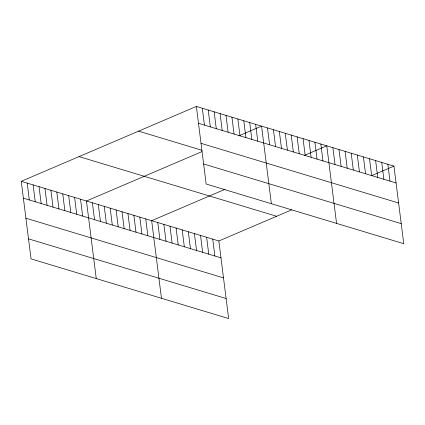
<?xml version="1.0" encoding="UTF-8"?>
<svg xmlns="http://www.w3.org/2000/svg" width="425" height="425" viewBox="0 0 425 425"><rect width="100%" height="100%" fill="white"/><g stroke="black" fill="none" stroke-linecap="round" stroke-linejoin="round"><path stroke-width="0.64" d="M21.25 181.316L218.843 240.98L228.645 318.559L31.052 258.889L21.25 181.316L196.355 106.441L393.948 166.111L403.75 243.684L206.157 184.02L196.355 106.441M201.976 151.613L86.456 201.004L96.257 278.582M238.797 135.867L261.561 126.135L271.363 203.708M225.08 189.3L151.661 220.692L161.463 298.27M304.587 155.306L326.767 145.823L336.568 223.401M218.843 240.98L291.662 209.844M371.184 175.844L393.948 166.111M198.486 123.303L396.079 182.968M201.02 143.337L398.613 203.007M138.571 131.15L201.997 150.301M203.628 163.981L401.221 223.651M79.034 156.607L276.627 216.272M23.38 198.172L220.973 257.837M25.909 218.211L223.502 277.876M28.517 238.855L226.111 298.52M387.844 164.262L389.969 181.124M381.735 162.419L383.865 179.281M375.626 160.576L377.756 177.432M369.522 158.732L371.652 175.589M363.412 156.889L365.543 173.745M357.303 155.045L359.433 171.902M351.199 153.202L353.329 170.058M345.089 151.353L347.22 168.215M338.985 149.51L341.11 166.366M332.876 147.666L335.006 164.523M320.843 144.032L322.968 160.889M314.914 142.242L317.045 159.099M308.986 140.452L311.116 157.308M303.057 138.662L305.187 155.518M297.128 136.871L299.258 153.728M291.199 135.081L293.33 151.943M285.276 133.291L287.406 150.153M279.347 131.5L281.478 148.362M273.418 129.71L275.549 146.572M267.49 127.925L269.62 144.782M255.637 124.344L257.762 141.201M249.709 122.554L251.839 139.411M243.78 120.764L245.91 137.62M237.851 118.973L239.982 135.83M231.923 117.183L234.053 134.04M225.999 115.393L228.124 132.249M220.07 113.603L222.201 130.459M214.142 111.812L216.272 128.669M208.213 110.022L210.343 126.878M202.284 108.232L204.414 125.088M212.734 239.137L214.864 255.993M206.624 237.293L208.755 254.15M200.52 235.445L202.651 252.307M194.411 233.601L196.541 250.458M188.307 231.758L190.432 248.614M182.197 229.914L184.328 246.771M176.088 228.071L178.218 244.928M169.984 226.227L172.114 243.084M163.875 224.379L166.005 241.241M157.765 222.535L159.896 239.397M145.732 218.902L147.863 235.763M139.804 217.111L141.934 233.973M133.875 215.321L136.005 232.183M127.952 213.531L130.077 230.393M122.023 211.746L124.153 228.602M116.094 209.955L118.224 226.812M110.165 208.165L112.296 225.022M104.237 206.375L106.367 223.231M98.313 204.584L100.438 221.441M92.384 202.794L94.515 219.651M80.527 199.213L82.657 216.07M74.598 197.423L76.728 214.28M68.669 195.633L70.8 212.489M62.746 193.843L64.876 210.699M56.817 192.052L58.947 208.909M50.888 190.262L53.019 207.124M44.96 188.472L47.09 205.333M39.031 186.681L41.161 203.543M33.108 184.891L35.238 201.753M27.179 183.106L29.309 199.962"/></g></svg>
